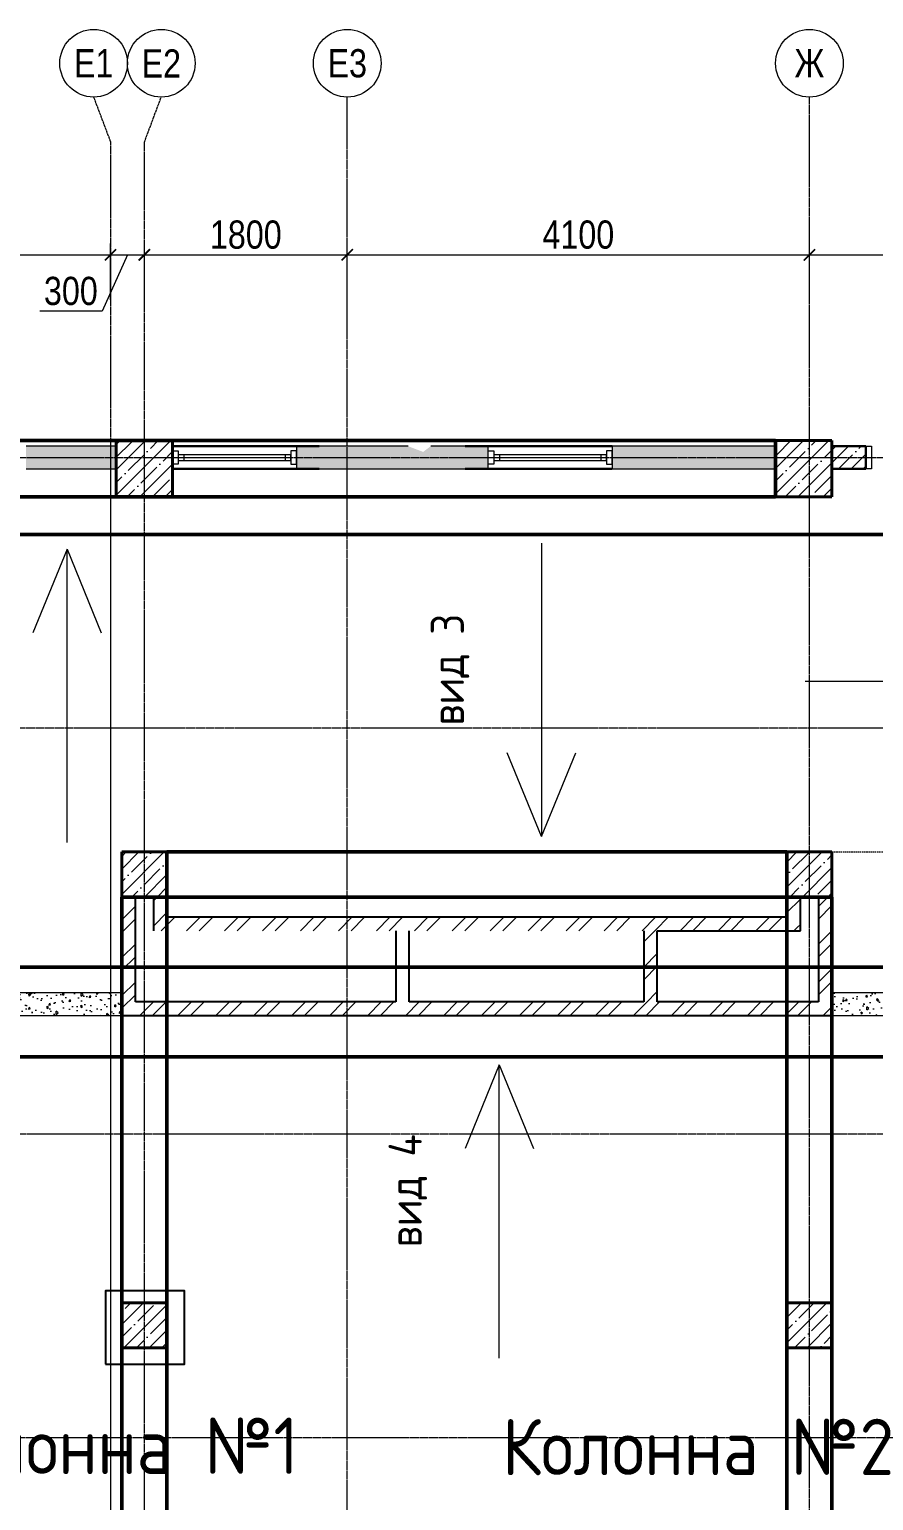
# Model space of a CAD drawing. Header units: millimetres. Extents: x -24360 to 609566, y -391049 to 148426.
# Drawn here: x 218130 to 225619, y -247796 to -234742 of the extents above; entities that cross this region are included whole.
import ezdxf
from ezdxf.enums import TextEntityAlignment as Align

# ---------------------------------------------------------------- set-up
doc = ezdxf.new("R2010")
doc.units = ezdxf.units.MM
for name, pattern in [('CENTER2', [28.575, 19.05, -3.175, 3.175, -3.175]), ('DASHED', [19.05, 12.7, -6.35]), ('HIDDEN2', [4.7625, 3.175, -1.5875])]:
    doc.linetypes.add(name, pattern=pattern)
doc.layers.get('Defpoints').update_dxf_attribs({"color": 140})
for name, color, linetype, lineweight in [('АР_Двери_внутренние', 5, 'Continuous', 9), ('АР_Колонны', 70, 'Continuous', 30), ('АР_Мебель', 8, 'Continuous', 5), ('АР_Окна', 4, 'Continuous', 5), ('АР_Оси_РД_размер', 8, 'Continuous', 0), ('АР_Стены ЖБ', 7, 'Continuous', 30), ('АР_Стены кирпич', 32, 'Continuous', 25), ('АР_Стены ПЕНОблок', 52, 'Continuous', 20), ('АР_Штриховка', 8, 'Continuous', 0), ('Основные линии', 7, 'Continuous', 30), ('осново', 7, 'Continuous', 30), ('Размеры', 7, 'Continuous', 15)]:
    doc.layers.add(name, color=color, linetype=linetype, lineweight=lineweight)
doc.layers.add('АР_Оси_РД_100', color=7, linetype='Continuous', lineweight=0, true_color=0x525252)
doc.layers.add('РД_Витраж_вн', color=7, linetype='Continuous', lineweight=25, true_color=0x148aff)
for name, color, linetype, lineweight, plot in [('КР_Балки-0.5', 60, 'Continuous', 50, False), ('РД_Проем', 230, 'Continuous', 0, False), ('РД_проем_инж перемыч_подсчет', 50, 'Continuous', 30, False)]:
    doc.layers.add(name, color=color, linetype=linetype, lineweight=lineweight, plot=plot)
doc.styles.add('style1', font='ARIALN.TTF')
doc.styles.add('ккк', font='isocpeur.ttf', dxfattribs={"width": 0.85, "oblique": 15})
doc.styles.add('СПДС', font='isocpeur.ttf', dxfattribs={"width": 0.9})
doc.dimstyles.new('Dim100_ареал', dxfattribs={"dimscale": 100, "dimtxt": 2.5, "dimasz": 1, "dimexe": 1, "dimexo": 1, "dimgap": 0.5, "dimtad": 1, "dimzin": 12, "dimdsep": 46, "dimtxsty": 'style1', "dimblk": 'ARCHTICK', "dimcen": 1, "dimdle": 1, "dimclrd": 256, "dimclre": 256, "dimaunit": 1, "dimadec": 0, "dimazin": 3, "dimtfac": 1, "dimtmove": 1, "dimatfit": 3, "dimldrblk": 'OPEN30', "dimfxl": 4, "dimfxlon": 1, "dimtolj": 1, "dimtzin": 0, "dimlwd": 9, "dimlwe": 9, "dimarcsym": 0})
pattern_1 = [(45, (200850, -329440.58), (-112.2532, 112.2532), []), (45, (200962.25, -329440.58), (-112.2532, 112.2532), [198.4375, -39.6875, 0, -39.6875])]

# ---------------------------------------------------------------- blocks, each defined once
blk = doc.blocks.new('A-iden')
at = {"linetype": 'Continuous', "lineweight": 5}
blk.add_circle((0, -4), 3, dxfattribs=at)
at = {"color": 0, "linetype": 'Continuous', "lineweight": 20, "style": 'ккк', "width": 0.85}
blk.add_attdef('ID', text='', height=4, dxfattribs=at).set_placement((0.31, -3.85), align=Align.MIDDLE_CENTER)
blk = doc.blocks.new('_ArchTick')
at = {"color": 0, "linetype": 'ByBlock', "const_width": 0.15}
blk.add_lwpolyline([(-0.5, -0.5), (0.5, 0.5)], dxfattribs=at)
blk = doc.blocks.new('*D331')
at = {"layer": 'Defpoints', "color": 0, "lineweight": 15, "transparency": 16777216}
for p in [(218850, -236742), (213750, -238242), (218850, -238242)]:
    blk.add_point(p, dxfattribs=at)
at = {"layer": 'АР_Оси_РД_размер', "lineweight": 9, "transparency": 16777216}
for p, q in [((213750, -237142), (213750, -236642)), ((218850, -237142), (218850, -236642)), ((213650, -236742), (218950, -236742))]:
    blk.add_line(p, q, dxfattribs=at)
at = {"layer": 'АР_Оси_РД_размер', "lineweight": 9, "transparency": 16777216, "xscale": 100, "yscale": 100, "zscale": 100, "rotation": 180}
blk.add_blockref('_ArchTick', (213750, -236742), dxfattribs=at)
at = {"layer": 'АР_Оси_РД_размер', "lineweight": 9, "transparency": 16777216, "xscale": 100, "yscale": 100, "zscale": 100}
blk.add_blockref('_ArchTick', (218850, -236742), dxfattribs=at)
at = {"layer": 'АР_Оси_РД_размер', "color": 0, "transparency": 16777216, "insert": (216300, -236564), "char_height": 250, "attachment_point": 5, "style": 'style1'}
blk.add_mtext('\\A1;5100', dxfattribs=at)
blk = doc.blocks.new('_Open30')
at = {"color": 0, "linetype": 'ByBlock', "lineweight": -2}
for p, q in [((-1, 0.27), (0, 0)), ((0, 0), (-1, -0.27)), ((0, 0), (-1, 0))]:
    blk.add_line(p, q, dxfattribs=at)
blk = doc.blocks.new('*D332')
at = {"layer": 'Defpoints', "color": 0, "lineweight": 15, "transparency": 16777216}
for p in [(219150, -236742), (218850, -238242), (219150, -238242)]:
    blk.add_point(p, dxfattribs=at)
at = {"layer": 'АР_Оси_РД_размер', "lineweight": 9, "transparency": 16777216}
for p, q in [((218850, -237142), (218850, -236642)), ((219150, -237142), (219150, -236642)), ((218750, -236742), (219250, -236742)), ((219000, -236742), (218775, -237242)), ((218775, -237242), (218222, -237242))]:
    blk.add_line(p, q, dxfattribs=at)
at = {"layer": 'АР_Оси_РД_размер', "lineweight": 9, "transparency": 16777216, "xscale": 100, "yscale": 100, "zscale": 100, "rotation": 180}
blk.add_blockref('_ArchTick', (218850, -236742), dxfattribs=at)
at = {"layer": 'АР_Оси_РД_размер', "lineweight": 9, "transparency": 16777216, "xscale": 100, "yscale": 100, "zscale": 100}
blk.add_blockref('_ArchTick', (219150, -236742), dxfattribs=at)
at = {"layer": 'АР_Оси_РД_размер', "color": 0, "transparency": 16777216, "insert": (218498, -237064), "char_height": 250, "attachment_point": 5, "style": 'style1'}
blk.add_mtext('\\A1;300', dxfattribs=at)
blk = doc.blocks.new('*D333')
at = {"layer": 'Defpoints', "color": 0, "lineweight": 15, "transparency": 16777216}
for p in [(220950, -236742), (219150, -238242), (220950, -238242)]:
    blk.add_point(p, dxfattribs=at)
at = {"layer": 'АР_Оси_РД_размер', "lineweight": 9, "transparency": 16777216}
for p, q in [((219150, -237142), (219150, -236642)), ((220950, -237142), (220950, -236642)), ((219050, -236742), (221050, -236742))]:
    blk.add_line(p, q, dxfattribs=at)
at = {"layer": 'АР_Оси_РД_размер', "lineweight": 9, "transparency": 16777216, "xscale": 100, "yscale": 100, "zscale": 100, "rotation": 180}
blk.add_blockref('_ArchTick', (219150, -236742), dxfattribs=at)
at = {"layer": 'АР_Оси_РД_размер', "lineweight": 9, "transparency": 16777216, "xscale": 100, "yscale": 100, "zscale": 100}
blk.add_blockref('_ArchTick', (220950, -236742), dxfattribs=at)
at = {"layer": 'АР_Оси_РД_размер', "color": 0, "transparency": 16777216, "insert": (220050, -236564), "char_height": 250, "attachment_point": 5, "style": 'style1'}
blk.add_mtext('\\A1;1800', dxfattribs=at)
blk = doc.blocks.new('*D334')
at = {"layer": 'Defpoints', "color": 0, "lineweight": 15, "transparency": 16777216}
for p in [(225050, -236742), (220950, -238242), (225050, -238242)]:
    blk.add_point(p, dxfattribs=at)
at = {"layer": 'АР_Оси_РД_размер', "lineweight": 9, "transparency": 16777216}
for p, q in [((220950, -237142), (220950, -236642)), ((225050, -237142), (225050, -236642)), ((220850, -236742), (225150, -236742))]:
    blk.add_line(p, q, dxfattribs=at)
at = {"layer": 'АР_Оси_РД_размер', "lineweight": 9, "transparency": 16777216, "xscale": 100, "yscale": 100, "zscale": 100, "rotation": 180}
blk.add_blockref('_ArchTick', (220950, -236742), dxfattribs=at)
at = {"layer": 'АР_Оси_РД_размер', "lineweight": 9, "transparency": 16777216, "xscale": 100, "yscale": 100, "zscale": 100}
blk.add_blockref('_ArchTick', (225050, -236742), dxfattribs=at)
at = {"layer": 'АР_Оси_РД_размер', "color": 0, "transparency": 16777216, "insert": (223000, -236564), "char_height": 250, "attachment_point": 5, "style": 'style1'}
blk.add_mtext('\\A1;4100', dxfattribs=at)
blk = doc.blocks.new('*D335')
at = {"layer": 'Defpoints', "color": 0, "lineweight": 15, "transparency": 16777216}
for p in [(228450, -236742), (225050, -238242), (228450, -238242)]:
    blk.add_point(p, dxfattribs=at)
at = {"layer": 'АР_Оси_РД_размер', "lineweight": 9, "transparency": 16777216}
for p, q in [((225050, -237142), (225050, -236642)), ((228450, -237142), (228450, -236642)), ((224950, -236742), (228550, -236742))]:
    blk.add_line(p, q, dxfattribs=at)
at = {"layer": 'АР_Оси_РД_размер', "lineweight": 9, "transparency": 16777216, "xscale": 100, "yscale": 100, "zscale": 100, "rotation": 180}
blk.add_blockref('_ArchTick', (225050, -236742), dxfattribs=at)
at = {"layer": 'АР_Оси_РД_размер', "lineweight": 9, "transparency": 16777216, "xscale": 100, "yscale": 100, "zscale": 100}
blk.add_blockref('_ArchTick', (228450, -236742), dxfattribs=at)
at = {"layer": 'АР_Оси_РД_размер', "color": 0, "transparency": 16777216, "insert": (226750, -236564), "char_height": 250, "attachment_point": 5, "style": 'style1'}
blk.add_mtext('\\A1;3400', dxfattribs=at)

msp = doc.modelspace()

# ---------------------------------------------------------------- hatches: boundary and pattern name
at = {"layer": 'АР_Штриховка', "linetype": 'Continuous', "lineweight": 0, "true_color": 0x000000}
h = msp.add_hatch(dxfattribs=at)
h.set_pattern_fill('AR-CONC', color=18, angle=45, style=0)
h.set_pattern_definition([(95, (200850, -329440.58), (140.09465, 117.55338), [19.05, -209.55]), (40, (200850, -329440.58), (-160.01845, 110.17673), [15.24, -167.6406]), (145.45144, (200861.67, -329430.79), (-19.9238, 227.7301), [16.19, -178.09024]), (91.1842, (200814.08, -329404.66), (221.41024, 161.9534), [28.575, -314.325]), (141.63556, (200832.53, -329391.17), (-7.0866, 342.8268), [24.285, -267.1356]), (36.18415, (200814.08, -329404.66), (-7.0866, 342.8268), [22.86, -251.4597]), (66, (200841.02, -329395.68), (179.51998, 34.89515), [19.05, -209.55]), (11, (200841.02, -329395.68), (-86.53993, 173.9412), [15.24, -167.64]), (116.45144, (200855.98, -329392.77), (92.98005, 208.83634), [16.19, -178.08994]), (82.5, (200850, -329440.584), (-57.60547, 61.973414), [0, -165.608, 0, -170.18, 0, -168.275]), (52.5, (200850, -329440.58), (-23.58973, 118.087), [0, -97.028, 0, -161.798, 0, -64.135]), (12.5, (200809.95, -329480.636), (99.927863, 91.826196), [0, -63.5, 0, -198.12, 0, -262.89]), (2.5, (200791.99, -329498.6), (86.7639, 122.7224), [0, -82.55, 0, -131.572, 0, -186.69])])
h.paths.add_polyline_path([(218900, -238640.584), (218900, -238440.584), (218100, -238440.584), (218100, -238640.584)], flags=0)
h.paths.add_polyline_path([(215200, -238640.584), (215200, -238440.584), (213700, -238440.584), (213700, -238640.584)], flags=0)
at = {"layer": 'АР_Штриховка', "linetype": 'Continuous', "lineweight": 5, "true_color": 0x000000}
h = msp.add_hatch(dxfattribs=at)
h.set_pattern_fill('ANSI35', color=18, scale=25, style=0)
h.set_pattern_definition(pattern_1)
h.paths.add_polyline_path([(218900, -238890.584), (219400, -238890.584), (219400, -238390.584), (218900, -238390.584)], flags=0)
at = {"layer": 'АР_Штриховка', "linetype": 'Continuous', "lineweight": 0, "true_color": 0x000000}
h = msp.add_hatch(dxfattribs=at)
h.set_pattern_fill('AR-CONC', color=18, angle=45, style=0)
h.set_pattern_definition([(95, (200850, -329440.58), (140.09465, 117.55338), [19.05, -209.55]), (40, (200850, -329440.58), (-160.01845, 110.17673), [15.24, -167.6406]), (145.45144, (200861.67, -329430.79), (-19.9238, 227.7301), [16.19, -178.09024]), (91.1842, (200814.08, -329404.66), (221.41024, 161.9534), [28.575, -314.325]), (141.63556, (200832.53, -329391.17), (-7.0866, 342.8268), [24.285, -267.1356]), (36.18415, (200814.08, -329404.66), (-7.0866, 342.8268), [22.86, -251.4597]), (66, (200841.02, -329395.68), (179.51998, 34.89515), [19.05, -209.55]), (11, (200841.02, -329395.68), (-86.53993, 173.9412), [15.24, -167.64]), (116.45144, (200855.98, -329392.77), (92.98005, 208.83634), [16.19, -178.08994]), (82.5, (200850, -329440.584), (-57.60547, 61.973414), [0, -165.608, 0, -170.18, 0, -168.275]), (52.5, (200850, -329440.58), (-23.58973, 118.087), [0, -97.028, 0, -161.798, 0, -64.135]), (12.5, (200809.95, -329480.636), (99.927863, 91.826196), [0, -63.5, 0, -198.12, 0, -262.89]), (2.5, (200791.99, -329498.6), (86.7639, 122.7224), [0, -82.55, 0, -131.572, 0, -186.69])])
h.paths.add_polyline_path([(224750, -238640.584), (224750, -238440.584), (223300, -238440.584), (223300, -238640.584)], flags=0)
h.paths.add_polyline_path([(222200, -238640.584), (222200, -238440.584), (221690, -238440.584), (221623.333, -238490.584), (221690, -238640.584)], flags=0)
h.paths.add_polyline_path([(221690, -238640.584), (221623.333, -238490.584), (221490, -238440.584), (220500, -238440.584), (220500, -238640.584)], flags=0)
at = {"layer": 'АР_Штриховка', "linetype": 'Continuous', "lineweight": 5, "true_color": 0x000000}
h = msp.add_hatch(dxfattribs=at)
h.set_pattern_fill('ANSI35', color=18, scale=25, style=0)
h.set_pattern_definition(pattern_1)
h.paths.add_polyline_path([(224750, -238890.584), (225250, -238890.584), (225250, -238390.584), (224750, -238390.584)], flags=0)
h = msp.add_hatch(dxfattribs=at)
h.set_pattern_fill('ANSI35', color=18, scale=25, angle=360, style=0)
h.set_pattern_definition([(45, (200850, -329440.58), (-112.2532, 112.2532), []), (45, (200962.25, -329440.58), (-112.2532, 112.2532), [198.4375, -39.6875, 0, -39.6875])])
h.paths.add_polyline_path([(229450, -238640.584), (229250, -238440.584), (227350, -238440.584), (227350, -238640.584)], flags=0)
h.paths.add_polyline_path([(225550, -238640.584), (225550, -238440.584), (225250, -238440.584), (225250, -238640.584)], flags=0)
h = msp.add_hatch(dxfattribs=at)
h.set_pattern_fill('ANSI35', color=18, scale=25, style=0)
h.set_pattern_definition(pattern_1)
h.paths.add_polyline_path([(218950, -242440.584), (219350, -242440.584), (219350, -242040.584), (218950, -242040.584)], flags=0)
h = msp.add_hatch(dxfattribs=at)
h.set_pattern_fill('ANSI35', color=18, scale=25, style=0)
h.set_pattern_definition(pattern_1)
h.paths.add_polyline_path([(224850, -242440.584), (225250, -242440.584), (225250, -242040.584), (224850, -242040.584)], flags=0)
at = {"layer": 'АР_Штриховка', "linetype": 'Continuous', "lineweight": 0, "true_color": 0x000000}
h = msp.add_hatch(dxfattribs=at)
h.set_pattern_fill('ANSI32', color=18, scale=25, style=0)
h.set_pattern_definition([(45, (200850, -329440.58), (-168.3798, 168.3798), []), (45, (200962.25, -329440.58), (-168.3798, 168.3798), [])])
h.paths.add_polyline_path([(218950, -243490.584), (219070, -243370.584), (219070, -242440.584), (218950, -242440.584)], flags=0)
h = msp.add_hatch(dxfattribs=at)
h.set_pattern_fill('ANSI32', color=18, scale=25, style=0)
h.set_pattern_definition([(45, (200850, -329440.58), (-168.3798, 168.3798), []), (45, (200962.25, -329440.58), (-168.3798, 168.3798), [])])
h.paths.add_polyline_path([(219230, -242740.584), (219350, -242620.584), (219350, -242440.584), (219230, -242440.584)], flags=0)
h = msp.add_hatch(dxfattribs=at)
h.set_pattern_fill('ANSI32', color=18, scale=25, angle=-360, style=0)
h.set_pattern_definition([(45, (200850, -329440.58), (-168.3798, 168.3798), []), (45, (200962.25, -329440.58), (-168.3798, 168.3798), [])])
h.paths.add_polyline_path([(224970, -242440.584), (224850, -242440.584), (224850, -242620.584), (224970, -242740.584)], flags=0)
h = msp.add_hatch(dxfattribs=at)
h.set_pattern_fill('ANSI32', color=18, scale=25, angle=-360, style=0)
h.set_pattern_definition([(45, (200850, -329440.58), (-168.3798, 168.3798), []), (45, (200962.25, -329440.58), (-168.3798, 168.3798), [])])
h.paths.add_polyline_path([(225250, -242440.584), (225130, -242440.584), (225130, -243370.584), (225250, -243490.584)], flags=0)
h = msp.add_hatch(dxfattribs=at)
h.set_pattern_fill('ANSI32', color=18, scale=25, angle=-360, style=0)
h.set_pattern_definition([(45, (200850, -329440.58), (-168.3798, 168.3798), []), (45, (200962.25, -329440.58), (-168.3798, 168.3798), [])])
h.paths.add_polyline_path([(219350, -242620.584), (219230, -242740.584), (221380, -242740.584), (221460, -242710.584), (221500, -242620.584)], flags=0)
h.paths.add_polyline_path([(221500, -242620.584), (221460, -242710.584), (221500, -242740.584), (223580, -242740.584), (223660, -242710.584), (223700, -242620.584)], flags=0)
h.paths.add_polyline_path([(223700, -242620.584), (223660, -242710.584), (223700, -242740.584), (224970, -242740.584), (224850, -242620.584)], flags=0)
h = msp.add_hatch(dxfattribs=at)
h.set_pattern_fill('ANSI32', color=18, scale=25, style=0)
h.set_pattern_definition([(45, (200850, -329440.58), (-168.3798, 168.3798), []), (45, (200962.25, -329440.58), (-168.3798, 168.3798), [])])
h.paths.add_polyline_path([(223580, -243370.584), (223660, -243400.584), (223700, -243370.584), (223700, -242740.584), (223660, -242710.584), (223580, -242740.584)], flags=0)
h = msp.add_hatch(dxfattribs=at)
h.set_pattern_fill('AR-CONC', color=18, angle=45, style=0)
h.set_pattern_definition([(95, (200850, -329440.58), (140.09465, 117.55338), [19.05, -209.55]), (40, (200850, -329440.58), (-160.01845, 110.17673), [15.24, -167.6406]), (145.45144, (200861.67, -329430.79), (-19.9238, 227.7301), [16.19, -178.09024]), (91.1842, (200814.08, -329404.66), (221.41024, 161.9534), [28.575, -314.325]), (141.63556, (200832.53, -329391.17), (-7.0866, 342.8268), [24.285, -267.1356]), (36.18415, (200814.08, -329404.66), (-7.0866, 342.8268), [22.86, -251.4597]), (66, (200841.02, -329395.68), (179.51998, 34.89515), [19.05, -209.55]), (11, (200841.02, -329395.68), (-86.53993, 173.9412), [15.24, -167.64]), (116.45144, (200855.98, -329392.77), (92.98005, 208.83634), [16.19, -178.08994]), (82.5, (200850, -329440.584), (-57.60547, 61.973414), [0, -165.608, 0, -170.18, 0, -168.275]), (52.5, (200850, -329440.58), (-23.58973, 118.087), [0, -97.028, 0, -161.798, 0, -64.135]), (12.5, (200809.95, -329480.636), (99.927863, 91.826196), [0, -63.5, 0, -198.12, 0, -262.89]), (2.5, (200791.99, -329498.6), (86.7639, 122.7224), [0, -82.55, 0, -131.572, 0, -186.69])])
h.paths.add_polyline_path([(217650, -243290.584), (217650, -243490.584), (218950, -243490.584), (218950, -243290.584)], flags=0)
h = msp.add_hatch(dxfattribs=at)
h.set_pattern_fill('AR-CONC', color=18, angle=45, style=0)
h.set_pattern_definition([(95, (200850, -329440.58), (140.09465, 117.55338), [19.05, -209.55]), (40, (200850, -329440.58), (-160.01845, 110.17673), [15.24, -167.6406]), (145.45144, (200861.67, -329430.79), (-19.9238, 227.7301), [16.19, -178.09024]), (91.1842, (200814.08, -329404.66), (221.41024, 161.9534), [28.575, -314.325]), (141.63556, (200832.53, -329391.17), (-7.0866, 342.8268), [24.285, -267.1356]), (36.18415, (200814.08, -329404.66), (-7.0866, 342.8268), [22.86, -251.4597]), (66, (200841.02, -329395.68), (179.51998, 34.89515), [19.05, -209.55]), (11, (200841.02, -329395.68), (-86.53993, 173.9412), [15.24, -167.64]), (116.45144, (200855.98, -329392.77), (92.98005, 208.83634), [16.19, -178.08994]), (82.5, (200850, -329440.584), (-57.60547, 61.973414), [0, -165.608, 0, -170.18, 0, -168.275]), (52.5, (200850, -329440.58), (-23.58973, 118.087), [0, -97.028, 0, -161.798, 0, -64.135]), (12.5, (200809.95, -329480.636), (99.927863, 91.826196), [0, -63.5, 0, -198.12, 0, -262.89]), (2.5, (200791.99, -329498.6), (86.7639, 122.7224), [0, -82.55, 0, -131.572, 0, -186.69])])
h.paths.add_polyline_path([(225250, -243290.584), (225250, -243490.584), (227750, -243490.584), (227750, -243290.584)], flags=0)
h.paths.add_polyline_path([(227750, -243290.584), (227750, -243490.584), (228350, -243490.584), (228350, -243290.584)], flags=0)
h = msp.add_hatch(dxfattribs=at)
h.set_pattern_fill('ANSI32', color=18, scale=25, style=0)
h.set_pattern_definition([(45, (200850, -329440.58), (-168.3798, 168.3798), []), (45, (200962.25, -329440.58), (-168.3798, 168.3798), [])])
h.paths.add_polyline_path([(219070, -243370.584), (218950, -243490.584), (221500, -243490.584), (221460, -243400.584), (221380, -243370.584)], flags=0)
h.paths.add_polyline_path([(221500, -243370.584), (221460, -243400.584), (221500, -243490.584), (223700, -243490.584), (223660, -243400.584), (223580, -243370.584)], flags=0)
h.paths.add_polyline_path([(223700, -243370.584), (223660, -243400.584), (223700, -243490.584), (225250, -243490.584), (225130, -243370.584)], flags=0)
at = {"layer": 'АР_Штриховка', "linetype": 'Continuous', "lineweight": 5, "true_color": 0x000000}
h = msp.add_hatch(dxfattribs=at)
h.set_pattern_fill('ANSI35', color=18, scale=25, style=0)
h.set_pattern_definition(pattern_1)
h.paths.add_polyline_path([(218950, -246440.584), (219350, -246440.584), (219350, -246040.584), (218950, -246040.584)], flags=0)
h = msp.add_hatch(dxfattribs=at)
h.set_pattern_fill('ANSI35', color=18, scale=25, style=0)
h.set_pattern_definition(pattern_1)
h.paths.add_polyline_path([(224850, -246440.584), (225250, -246440.584), (225250, -246040.584), (224850, -246040.584)], flags=0)

# ---------------------------------------------------------------- linework, layer by layer
at = {"color": 1, "lineweight": 50}
for points in [[(214253, -239224.584), (227983, -239224.584), (227983, -243061.584)], [(227983, -243857.584), (217190, -243857.584), (217190, -243061.584), (227983, -243061.584)]]:
    msp.add_lwpolyline(points, dxfattribs=at)
at = {"color": 1}
msp.add_lwpolyline([(218804.738, -246584.365), (219505.241, -246584.365), (219505.241, -245934.78), (218804.738, -245934.78)], close=True, dxfattribs=at)
at = {"layer": 'АР_Двери_внутренние', "color": 18, "linetype": 'Continuous', "lineweight": 9, "true_color": 0x000000}
msp.add_lwpolyline([(225600, -238640.584), (225550, -238640.584), (225550, -238440.584), (225600, -238440.584)], close=True, dxfattribs=at)
at = {"layer": 'АР_Колонны', "color": 18, "linetype": 'HIDDEN2', "lineweight": 25, "true_color": 0x000000}
for p, q in [((218900, -238390.584), (219400, -238390.584)), ((218900, -238890.584), (218900, -238390.584)), ((219400, -238390.584), (219400, -238890.584)), ((224750, -238390.584), (225250, -238390.584)), ((224750, -238890.584), (224750, -238390.584)), ((225250, -238390.584), (225250, -238890.584)), ((219400, -238890.584), (218900, -238890.584)), ((225250, -238890.584), (224750, -238890.584)), ((218950, -242040.584), (219350, -242040.584)), ((218950, -242440.584), (218950, -242040.584)), ((219350, -242040.584), (219350, -242440.584)), ((224850, -242040.584), (225250, -242040.584)), ((224850, -242440.584), (224850, -242040.584)), ((225250, -242040.584), (225250, -242440.584)), ((219350, -242440.584), (218950, -242440.584)), ((225250, -242440.584), (224850, -242440.584)), ((218950, -246040.584), (219350, -246040.584)), ((218950, -246440.584), (218950, -246040.584)), ((219350, -246040.584), (219350, -246440.584)), ((224850, -246040.584), (225250, -246040.584)), ((224850, -246440.584), (224850, -246040.584)), ((225250, -246040.584), (225250, -246440.584)), ((219350, -246440.584), (218950, -246440.584)), ((225250, -246440.584), (224850, -246440.584))]:
    msp.add_line(p, q, dxfattribs=at)
at = {"layer": 'АР_Колонны', "color": 18, "linetype": 'Continuous', "lineweight": 30, "true_color": 0x000000}
for p, q in [((219400, -238390.584), (218900, -238390.584)), ((218900, -238390.584), (218900, -238890.584)), ((219400, -238890.584), (219400, -238390.584)), ((225250, -238390.584), (224750, -238390.584)), ((224750, -238390.584), (224750, -238890.584)), ((225250, -238890.584), (225250, -238390.584)), ((218900, -238890.584), (219400, -238890.584)), ((224750, -238890.584), (225250, -238890.584)), ((219350, -242040.584), (218950, -242040.584)), ((218950, -242040.584), (218950, -242440.584)), ((219350, -242440.584), (219350, -242040.584)), ((225250, -242040.584), (224850, -242040.584)), ((224850, -242040.584), (224850, -242440.584)), ((225250, -242440.584), (225250, -242040.584)), ((218950, -242440.584), (219350, -242440.584)), ((224850, -242440.584), (225250, -242440.584)), ((219350, -246040.584), (218950, -246040.584)), ((218950, -246040.584), (218950, -246440.584)), ((219350, -246440.584), (219350, -246040.584)), ((225250, -246040.584), (224850, -246040.584)), ((224850, -246040.584), (224850, -246440.584)), ((225250, -246440.584), (225250, -246040.584)), ((218950, -246440.584), (219350, -246440.584)), ((224850, -246440.584), (225250, -246440.584))]:
    msp.add_line(p, q, dxfattribs=at)
at = {"layer": 'АР_Мебель', "color": 18, "linetype": 'DASHED', "true_color": 0x000000}
for p, q in [((219350, -242040.584), (224850, -242040.584)), ((219350, -242620.584), (219350, -242040.584)), ((224850, -242040.584), (224850, -242620.584)), ((225250, -242040.584), (225700, -242040.584)), ((224850, -242620.584), (219350, -242620.584))]:
    msp.add_line(p, q, dxfattribs=at)
at = {"layer": 'АР_Окна', "color": 18, "linetype": 'Continuous', "lineweight": 5, "true_color": 0x000000}
for p, q in [((219400, -238440.584), (220500, -238440.584)), ((222200, -238440.584), (223300, -238440.584)), ((219500, -238515.584), (219500, -238565.584)), ((219500, -238540.584), (220400, -238540.584)), ((220400, -238515.584), (220400, -238565.584)), ((222300, -238515.584), (222300, -238565.584)), ((222300, -238540.584), (223200, -238540.584)), ((223200, -238515.584), (223200, -238565.584)), ((219400, -238640.584), (220500, -238640.584)), ((222200, -238640.584), (223300, -238640.584))]:
    msp.add_line(p, q, dxfattribs=at)
for points in [[(219450, -238600.584), (219400, -238600.584), (219400, -238480.584), (219450, -238480.584)], [(220450, -238600.584), (220500, -238600.584), (220500, -238480.584), (220450, -238480.584)], [(222250, -238600.584), (222200, -238600.584), (222200, -238480.584), (222250, -238480.584)], [(223250, -238600.584), (223300, -238600.584), (223300, -238480.584), (223250, -238480.584)], [(219450, -238515.584), (219450, -238565.584), (220450, -238565.584), (220450, -238515.584)], [(222250, -238515.584), (222250, -238565.584), (223250, -238565.584), (223250, -238515.584)]]:
    msp.add_lwpolyline(points, close=True, dxfattribs=at)
at = {"layer": 'АР_Оси_РД_100', "linetype": 'CENTER2'}
for p, q in [((220950, -261040.584), (220950, -235341.905)), ((225050, -261120.584), (225050, -235341.905)), ((220950, -261040.584), (220950, -238390.584)), ((225050, -261120.584), (225050, -238390.584)), ((200850, -238540.584), (232410, -238540.584)), ((200495, -240940.584), (232410, -240940.584)), ((200850, -244540.584), (232410, -244540.584)), ((232410, -247240.584), (200850, -247240.584))]:
    msp.add_line(p, q, dxfattribs=at)
for points in [[(218700, -235341.905), (218850, -235741.905), (218850, -261242.102)], [(219150, -261229.626), (219150, -235741.905), (219300, -235341.905)], [(218850, -238390.584), (218850, -261242.102)], [(219150, -261229.626), (219150, -238390.584)]]:
    msp.add_lwpolyline(points, dxfattribs=at)
at = {"layer": 'АР_Стены ЖБ', "color": 18, "linetype": 'Continuous', "lineweight": 40, "true_color": 0x000000}
for p, q in [((219400, -238390.584), (218900, -238390.584)), ((218900, -238390.584), (218900, -238890.584)), ((219400, -238890.584), (219400, -238390.584)), ((225250, -238390.584), (224750, -238390.584)), ((224750, -238390.584), (224750, -238890.584)), ((225250, -238890.584), (225250, -238390.584)), ((218900, -238890.584), (219400, -238890.584)), ((224750, -238890.584), (225250, -238890.584)), ((219350, -242040.584), (218950, -242040.584)), ((218950, -242040.584), (218950, -242440.584)), ((219350, -242440.584), (219350, -242040.584)), ((225250, -242040.584), (224850, -242040.584)), ((224850, -242040.584), (224850, -242440.584)), ((225250, -242440.584), (225250, -242040.584)), ((218950, -242440.584), (219350, -242440.584)), ((224850, -242440.584), (225250, -242440.584)), ((219350, -246040.584), (218950, -246040.584)), ((218950, -246040.584), (218950, -246440.584)), ((219350, -246440.584), (219350, -246040.584)), ((225250, -246040.584), (224850, -246040.584)), ((224850, -246040.584), (224850, -246440.584)), ((225250, -246440.584), (225250, -246040.584)), ((218950, -246440.584), (219350, -246440.584)), ((224850, -246440.584), (225250, -246440.584))]:
    msp.add_line(p, q, dxfattribs=at)
at = {"layer": 'АР_Стены ЖБ', "color": 18, "linetype": 'Continuous', "lineweight": 30, "true_color": 0x000000}
for p, q in [((225050, -238390.584), (225250, -238390.584)), ((225550, -238440.584), (225250, -238440.584)), ((225250, -238440.584), (225250, -238640.584)), ((225550, -238640.584), (225550, -238440.584)), ((225250, -238640.584), (225550, -238640.584))]:
    msp.add_line(p, q, dxfattribs=at)
at = {"layer": 'АР_Стены кирпич', "color": 18, "linetype": 'Continuous', "lineweight": 25, "true_color": 0x000000}
for p, q in [((219070, -242440.584), (218950, -242440.584)), ((218950, -242440.584), (218950, -243490.584)), ((219070, -243370.584), (219070, -242440.584)), ((219350, -242440.584), (219230, -242440.584)), ((219230, -242440.584), (219230, -242740.584)), ((219350, -242620.584), (219350, -242440.584)), ((224970, -242440.584), (224850, -242440.584)), ((224850, -242440.584), (224850, -242620.584)), ((224970, -242740.584), (224970, -242440.584)), ((225250, -242440.584), (225130, -242440.584)), ((225130, -242440.584), (225130, -243370.584)), ((225250, -243490.584), (225250, -242440.584)), ((221500, -242620.584), (219350, -242620.584)), ((223700, -242620.584), (221500, -242620.584)), ((224850, -242620.584), (223700, -242620.584)), ((221380, -242740.584), (221380, -243370.584)), ((221500, -243370.584), (221500, -242740.584)), ((223580, -242740.584), (223580, -243370.584)), ((223700, -242740.584), (224970, -242740.584)), ((223700, -243370.584), (223700, -242740.584)), ((221380, -243370.584), (219070, -243370.584)), ((223580, -243370.584), (221500, -243370.584)), ((225130, -243370.584), (223700, -243370.584)), ((218950, -243490.584), (221500, -243490.584)), ((221500, -243490.584), (223700, -243490.584)), ((223700, -243490.584), (225250, -243490.584))]:
    msp.add_line(p, q, dxfattribs=at)
at = {"layer": 'АР_Стены ПЕНОблок', "color": 18, "linetype": 'Continuous', "lineweight": 20, "true_color": 0x000000}
for p, q in [((218900, -238440.584), (218100, -238440.584)), ((218900, -238640.584), (218900, -238440.584)), ((218950, -238390.584), (219150, -238390.584)), ((221490, -238440.584), (220500, -238440.584)), ((220500, -238440.584), (220500, -238640.584)), ((222200, -238440.584), (221690, -238440.584)), ((222200, -238640.584), (222200, -238440.584)), ((224750, -238440.584), (223300, -238440.584)), ((223300, -238440.584), (223300, -238640.584)), ((224750, -238640.584), (224750, -238440.584)), ((218100, -238640.584), (218900, -238640.584)), ((220500, -238640.584), (221690, -238640.584)), ((221690, -238640.584), (222200, -238640.584)), ((223300, -238640.584), (224750, -238640.584)), ((218950, -243290.584), (217650, -243290.584)), ((218950, -243490.584), (218950, -243290.584)), ((225250, -243290.584), (225250, -243490.584)), ((227750, -243290.584), (225250, -243290.584)), ((217650, -243490.584), (218950, -243490.584)), ((225250, -243490.584), (227750, -243490.584))]:
    msp.add_line(p, q, dxfattribs=at)
at = {"layer": 'КР_Балки-0.5', "color": 18, "ltscale": 200, "true_color": 0x000000}
for p, q in [((207400, -238390.584), (224750, -238390.584)), ((207400, -238390.584), (224750, -238390.584)), ((224750, -238390.584), (224750, -238890.584)), ((224750, -238390.584), (224750, -238890.584)), ((224750, -238890.584), (207400, -238890.584)), ((224750, -238890.584), (207400, -238890.584)), ((219350, -242440.584), (219350, -242040.584)), ((219350, -242040.584), (224850, -242040.584)), ((219350, -242440.584), (219350, -242040.584)), ((219350, -242040.584), (224850, -242040.584)), ((224850, -242040.584), (224850, -242440.584)), ((224850, -242040.584), (224850, -242440.584)), ((218950, -260465.584), (218950, -242440.584)), ((218950, -242440.584), (219350, -242440.584)), ((218950, -260465.584), (218950, -242440.584)), ((218950, -242440.584), (219350, -242440.584)), ((219350, -242440.584), (219350, -260465.584)), ((224850, -242440.584), (219350, -242440.584)), ((219350, -242440.584), (219350, -260465.584)), ((224850, -242440.584), (219350, -242440.584)), ((224850, -260465.582), (224850, -242440.584)), ((224850, -242440.584), (225250, -242440.584)), ((224850, -260465.582), (224850, -242440.584)), ((224850, -242440.584), (225250, -242440.584)), ((225250, -242440.584), (225250, -260465.582)), ((225250, -242440.584), (225250, -260465.582))]:
    msp.add_line(p, q, dxfattribs=at)
at = {"layer": 'Размеры'}
for points in [[(218464.067, -239352.675), (218160.792, -240095.848)], [(218464.067, -241956.763), (218464.067, -239352.675)], [(218464.067, -239352.675), (218767.342, -240095.848)], [(222673.327, -239299.926), (222673.327, -241904.014)], [(225011.88, -240524.649), (227615.969, -240524.649)], [(222673.327, -241904.014), (222370.053, -241160.841)], [(222673.327, -241904.014), (222976.602, -241160.841)], [(222299.019, -243929.709), (221995.744, -244672.882)], [(222299.019, -246533.797), (222299.019, -243929.709)], [(222299.019, -243929.709), (222602.294, -244672.882)]]:
    msp.add_lwpolyline(points, dxfattribs=at)
at = {"layer": 'РД_Витраж_вн', "color": 18, "linetype": 'Continuous', "lineweight": 25, "true_color": 0x000000}
for p, q in [((220500, -238440.584), (219400, -238440.584)), ((223300, -238440.584), (222200, -238440.584)), ((220500, -238640.584), (219400, -238640.584)), ((223300, -238640.584), (222200, -238640.584))]:
    msp.add_line(p, q, dxfattribs=at)
at = {"layer": 'РД_Проем', "color": 18, "linetype": 'Continuous', "lineweight": 0, "true_color": 0x000000}
for p, q in [((219400, -238440.584), (220500, -238440.584)), ((222200, -238440.584), (223300, -238440.584)), ((219400, -238640.584), (220500, -238640.584)), ((222200, -238640.584), (223300, -238640.584))]:
    msp.add_line(p, q, dxfattribs=at)
at = {"layer": 'РД_проем_инж перемыч_подсчет', "color": 18, "linetype": 'Continuous', "lineweight": 30, "true_color": 0x000000}
for p, q in [((219400, -238440.584), (220700, -238440.584)), ((223297.454, -238440.584), (221997.454, -238440.584)), ((219400, -238640.584), (220700, -238640.584)), ((223297.454, -238640.584), (221997.454, -238640.584))]:
    msp.add_line(p, q, dxfattribs=at)

# ---------------------------------------------------------------- block references
at = {"layer": 'АР_Оси_РД_100'}
ref = msp.add_blockref('A-iden', (218700, -234641.905), dxfattribs=dict(at, xscale=100, yscale=100, zscale=100))
ref.add_attrib('ID', 'Е1', dxfattribs={"layer": '0', "linetype": 'Continuous', "height": 250, "style": 'style1'}).set_placement((218700, -235041.905), align=Align.MIDDLE)
ref = msp.add_blockref('A-iden', (219300, -234641.905), dxfattribs=dict(at, xscale=100, yscale=100, zscale=100))
ref.add_attrib('ID', 'Е2', dxfattribs={"layer": '0', "linetype": 'Continuous', "height": 250, "style": 'style1'}).set_placement((219300, -235041.905), align=Align.MIDDLE)
ref = msp.add_blockref('A-iden', (220950, -234641.905), dxfattribs=dict(at, xscale=100, yscale=100, zscale=100))
ref.add_attrib('ID', 'Е3', dxfattribs={"layer": '0', "linetype": 'Continuous', "height": 250, "style": 'style1'}).set_placement((220950, -235041.905), align=Align.MIDDLE)
ref = msp.add_blockref('A-iden', (225050, -234641.905), dxfattribs=dict(at, xscale=100, yscale=100, zscale=100))
ref.add_attrib('ID', 'Ж', dxfattribs={"layer": '0', "linetype": 'Continuous', "height": 250, "style": 'style1'}).set_placement((225050, -235041.905), align=Align.MIDDLE)

# ---------------------------------------------------------------- texts
at = {"layer": 'Основные линии', "char_height": 295.2401, "attachment_point": 1, "rotation": 90, "style": 'СПДС'}
for s, insert in [('вид 3', (221690.523, -240919.012)), ('вид 4', (221316.214, -245548.796))]:
    msp.add_mtext_dynamic_manual_height_columns(s, width=1990.98948, gutter_width=991.045, heights=[0], dxfattribs=dict(at, insert=insert))
at = {"layer": 'осново', "char_height": 500, "attachment_point": 1, "style": 'СПДС'}
for s, insert in [('Колонна №1', (217123.928, -247060.194)), ('Колонна №2', (222323.928, -247070.194))]:
    msp.add_mtext_dynamic_manual_height_columns(s, width=3371.81454, gutter_width=1678.372, heights=[0], dxfattribs=dict(at, insert=insert))

# ---------------------------------------------------------------- dimensions: what is measured, and where the dimension line sits
at = {"layer": 'АР_Оси_РД_размер'}
for base, p1, p2, picture, middle in [((218850, -236741.905), (213750, -238241.905), (218850, -238241.905), '*D331', (216300, -236564.262)), ((220950, -236741.905), (219150, -238241.905), (220950, -238241.905), '*D333', (220050, -236564.262)), ((225050, -236741.905), (220950, -238241.905), (225050, -238241.905), '*D334', (223000, -236564.262)), ((228450, -236741.905), (225050, -238241.905), (228450, -238241.905), '*D335', (226750, -236564.262))]:
    dim = msp.add_linear_dim(base=base, p1=p1, p2=p2, dimstyle='Dim100_ареал', dxfattribs=at)
    dim.commit()
    dim.dimension.update_dxf_attribs({"geometry": picture, "text_midpoint": middle})
dim = msp.add_linear_dim(base=(219150, -236741.905), p1=(218850, -238241.905), p2=(219150, -238241.905), dimstyle='Dim100_ареал', dxfattribs=at)
dim.commit()
dim.dimension.update_dxf_attribs({"geometry": '*D332', "text_midpoint": (218724.514, -237241.905), "dimtype": 160})

doc.saveas('drawing.dxf')
